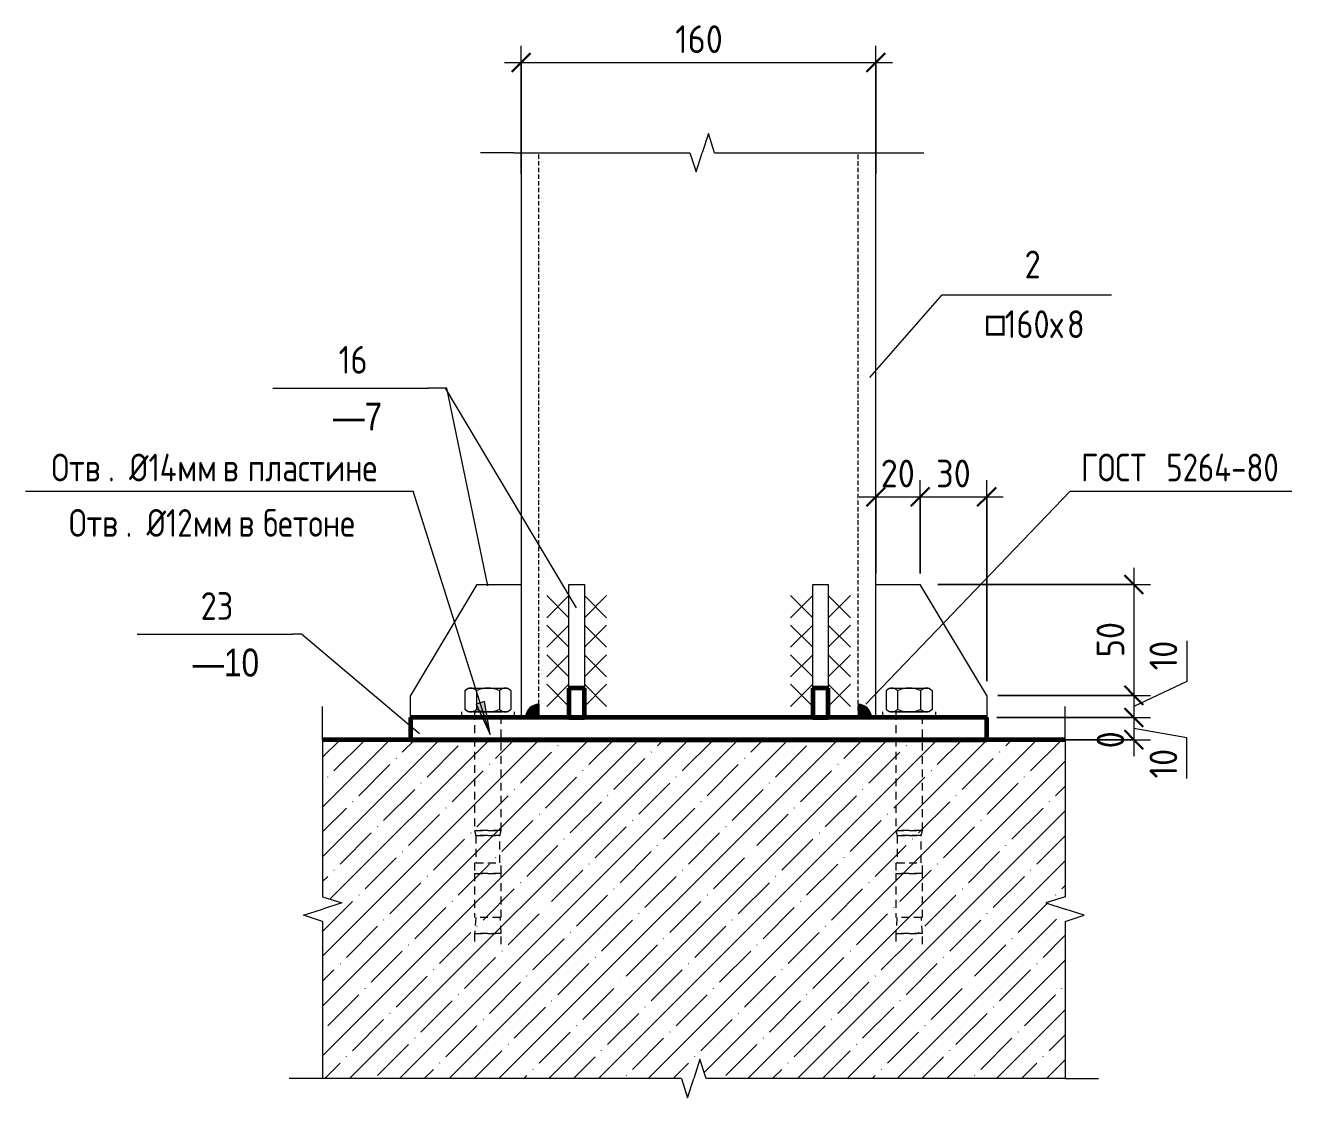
# Model space of a CAD drawing. Header units: millimetres. Extents: x 31824 to 62696, y -272 to 12632.
# Drawn here: x 56897 to 57468, y -272 to 212 of the extents above; entities that cross this region are included whole.
import ezdxf

# ---------------------------------------------------------------- set-up
doc = ezdxf.new("R2010")
doc.units = ezdxf.units.MM
doc.linetypes.add('01 Штриховая _2 мм_', pattern=[3, 2, -1])
doc.linetypes.add('01 Штриховая _4 мм_', pattern=[6, 3.5, -2.5])
for name, color, linetype, lineweight in [('AA_Dim', 7, 'Continuous', 9), ('AA_Dim-5', 7, 'Continuous', 9), ('AA_Linii', 7, 'Continuous', 9), ('AA_Oformlenie', 7, 'Continuous', 9), ('AA_Vinoska', 7, 'Continuous', 9), ('AF_Balki', 7, 'Continuous', 20), ('AF_Perekritie', 7, 'Continuous', 60), ('AF_Perekritie_Опалубка', 253, 'Continuous', 20), ('KR_Colonna_KG', 7, 'Continuous', 20), ('KR_Detal', 7, 'Continuous', 20)]:
    doc.layers.add(name, color=color, linetype=linetype, lineweight=lineweight)
doc.styles.add('GOST Common_1', font='GOST_Common.ttf', dxfattribs={"width": 0.85, "height": 12.5})
doc.styles.add('ISOCPEUR_4', font='isocpeur.TTF', dxfattribs={"width": 0.9, "height": 12.5})
doc.styles.add('ISOCPEUR_5', font='isocpeur.TTF', dxfattribs={"width": 0.85, "height": 12.5})
doc.styles.add('ISOCPEUR_7', font='isocpeur.TTF', dxfattribs={"width": 0.85, "height": 12.5})
doc.styles.add('Mipgost_2', font='mipgost.ttf', dxfattribs={"width": 0.85, "height": 12.5})
doc.dimstyles.new('00_Точн_3_знака__прозр_', dxfattribs={"dimscale": 304.8, "dimtxt": 12.534437, "dimasz": 0.027887, "dimexe": 0.024606, "dimexo": 0.016404, "dimgap": 0.00164, "dimtad": 1, "dimdec": 3, "dimrnd": 0.001, "dimdsep": 46, "dimtxsty": 'ISOCPEUR_4', "dimblk1": 'OBLIQUE', "dimblk2": 'OBLIQUE', "dimsah": 1, "dimcen": 0.09, "dimdle": 0.024606, "dimazin": 0, "dimtfac": 1, "dimtdec": 4, "dimtix": 1, "dimtmove": 0, "dimatfit": 3, "dimfxl": 1, "dimtvp": 1, "dimtolj": 1, "dimtzin": 0, "dimlwd": 18, "dimlwe": 18, "dimarcsym": 2})
doc.dimstyles.new('00_Точн_3_знака__прозр__3', dxfattribs={"dimscale": 304.8, "dimtxt": 12.534437, "dimasz": 0.027887, "dimexe": 0.024606, "dimexo": 0.016404, "dimgap": 0.00164, "dimtad": 1, "dimdec": 3, "dimrnd": 0.001, "dimdsep": 46, "dimtxsty": 'ISOCPEUR_4', "dimblk1": 'OBLIQUE', "dimblk2": 'OBLIQUE', "dimsah": 1, "dimcen": 0.09, "dimdle": 0.024606, "dimazin": 0, "dimtfac": 1, "dimtdec": 4, "dimtix": 1, "dimtmove": 1, "dimatfit": 3, "dimfxl": 1, "dimtvp": 1, "dimtolj": 1, "dimtzin": 0, "dimlwd": 18, "dimlwe": 18, "dimarcsym": 2})

# ---------------------------------------------------------------- blocks, each defined once
blk = doc.blocks.new('354_Прокат Лист _НесКаркас_РабПлоск_ - 354_Прокат Лист _НесКаркас_РабПлоск_-3861794-КМ_а-а')
at = {"layer": 'AF_Balki', "lineweight": 60}
for p, q in [((4655.4, -100), (4655.4, -110)), ((4915.4, -100), (4655.4, -100)), ((4915.4, -110), (4915.4, -100)), ((4655.4, -110), (4915.4, -110))]:
    blk.add_line(p, q, dxfattribs=at)
blk = doc.blocks.new('354_Прокат Лист _НесКаркас_РабПлоск_ - 354_Прокат Лист _НесКаркас_РабПлоск_-3862465-КМ_а-а')
at = {"layer": 'AF_Balki'}
for p, q in [((4836.9, -86.77), (4836.9, -40)), ((4836.9, -40), (4843.9, -40)), ((4843.9, -40), (4843.9, -86.77))]:
    blk.add_line(p, q, dxfattribs=at)
at = {"layer": 'AF_Balki', "lineweight": 60}
for p, q in [((4843.9, -86.77), (4836.9, -86.77)), ((4836.9, -86.77), (4836.9, -100)), ((4843.9, -100), (4843.9, -86.77)), ((4836.9, -100), (4843.9, -100))]:
    blk.add_line(p, q, dxfattribs=at)
blk = doc.blocks.new('354_Прокат Лист _НесКаркас_РабПлоск_ - 354_Прокат Лист _НесКаркас_РабПлоск_-3862386-КМ_а-а')
at = {"layer": 'AF_Balki'}
for p, q in [((4726.9, -86.77), (4726.9, -40)), ((4726.9, -40), (4733.9, -40)), ((4733.9, -40), (4733.9, -86.77))]:
    blk.add_line(p, q, dxfattribs=at)
at = {"layer": 'AF_Balki', "lineweight": 60}
for p, q in [((4733.9, -86.77), (4726.9, -86.77)), ((4726.9, -86.77), (4726.9, -100)), ((4733.9, -100), (4733.9, -86.77)), ((4726.9, -100), (4733.9, -100))]:
    blk.add_line(p, q, dxfattribs=at)
blk = doc.blocks.new('354_Прокат Лист _НесКаркас_РабПлоск_ - 354_Прокат Лист _НесКаркас_РабПлоск_-V43-КМ_а-а')
at = {"layer": 'AF_Balki'}
for p, q in [((4865.4, -100), (4865.4, -40)), ((4865.4, -40), (4885.4, -40)), ((4915.4, -90), (4885.4, -40)), ((4915.4, -90), (4915.4, -100)), ((4874.4, -100), (4865.4, -100)), ((4915.4, -100), (4886.39, -100))]:
    blk.add_line(p, q, dxfattribs=at)
blk = doc.blocks.new('354_Прокат Лист _НесКаркас_РабПлоск_ - 354_Прокат Лист _НесКаркас_РабПлоск_-V44-КМ_а-а')
at = {"layer": 'AF_Balki'}
for p, q in [((4685.4, -40), (4655.4, -90)), ((4685.4, -40), (4705.4, -40)), ((4705.4, -40), (4705.4, -100)), ((4655.4, -100), (4655.4, -90)), ((4684.4, -100), (4655.4, -100)), ((4705.4, -100), (4696.39, -100))]:
    blk.add_line(p, q, dxfattribs=at)
blk = doc.blocks.new('354_Шайба_ГОСТ 11371-78_СоедНесК_РабПлоск_ - Шайба_ГОСТ 11371-78-4043525-КМ_а-а')
at = {"layer": 'KR_Detal'}
for p, q in [((4868.4, -97.5), (4868.4, -100)), ((4873.85, -97.5), (4880.4, -97.5)), ((4880.4, -100), (4873.85, -100)), ((4880.4, -97.5), (4886.94, -97.5)), ((4886.94, -100), (4880.4, -100)), ((4892.4, -100), (4892.4, -97.5))]:
    blk.add_line(p, q, dxfattribs=at)
blk = doc.blocks.new('354_Анкер клиновой _СоедНесК_РабПлоск_ - M12x120_20-4043259-КМ_а-а')
at = {"layer": 'KR_Detal'}
for p, q in [((4870, -87.88), (4870, -96.32)), ((4870.23, -87.69), (4871.4, -86.7)), ((4871.4, -86.7), (4872.6, -86.7)), ((4872.7, -86.7), (4880.4, -86.7)), ((4875.2, -87.88), (4875.2, -96.32)), ((4880.4, -86.7), (4888.09, -86.7)), ((4885.59, -87.88), (4885.59, -96.32)), ((4888.19, -86.7), (4889.4, -86.7)), ((4889.4, -86.7), (4890.56, -87.69)), ((4890.79, -87.88), (4890.79, -96.32)), ((4871.4, -97.5), (4870.23, -96.51)), ((4890.56, -96.51), (4889.4, -97.5)), ((4872.6, -97.5), (4871.4, -97.5)), ((4880.4, -97.5), (4872.7, -97.5)), ((4888.09, -97.5), (4880.4, -97.5)), ((4889.4, -97.5), (4888.19, -97.5))]:
    blk.add_line(p, q, dxfattribs=at)
at = {"layer": 'KR_Detal', "linetype": '01 Штриховая _4 мм_', "lineweight": 9}
for p, q in [((4874.4, -97.5), (4874.4, -150.9)), ((4886.4, -150.9), (4886.4, -97.5)), ((4874.4, -150.9), (4875, -153.3)), ((4880.4, -150.9), (4874.49, -150.9)), ((4874.49, -150.9), (4880.4, -150.9)), ((4875, -153.3), (4875, -165.5)), ((4880.4, -153.3), (4875.08, -153.3)), ((4875.08, -153.3), (4880.4, -153.3)), ((4880.4, -150.9), (4886.3, -150.9)), ((4886.3, -150.9), (4880.4, -150.9)), ((4880.4, -153.3), (4885.71, -153.3)), ((4885.06, -153.3), (4880.4, -153.3)), ((4885.71, -153.3), (4885.07, -153.3)), ((4885.8, -153.3), (4886.4, -150.9)), ((4885.8, -165.5), (4885.8, -153.3)), ((4874.4, -165.5), (4874.4, -170.3)), ((4874.9, -165.5), (4880.4, -165.5)), ((4880.4, -165.5), (4885.89, -165.5)), ((4886.4, -170.3), (4886.4, -165.5)), ((4874.4, -170.3), (4874.4, -190.3)), ((4874.4, -170.3), (4880.4, -170.3)), ((4880.4, -170.3), (4874.4, -170.3)), ((4880.4, -170.3), (4886.4, -170.3)), ((4886.4, -170.3), (4880.4, -170.3)), ((4886.4, -190.3), (4886.4, -170.3)), ((4874.87, -190.3), (4874.4, -197.5)), ((4880.4, -190.3), (4874.78, -190.3)), ((4886.01, -190.3), (4880.4, -190.3)), ((4886.4, -197.5), (4885.92, -190.3)), ((4874.4, -197.5), (4874.4, -202.3)), ((4880.4, -197.5), (4874.49, -197.5)), ((4874.49, -197.5), (4880.4, -197.5)), ((4880.4, -197.5), (4886.3, -197.5)), ((4886.3, -197.5), (4880.4, -197.5)), ((4886.4, -202.3), (4886.4, -197.5)), ((4880.4, -202.3), (4880.4, -202.3)), ((4880.4, -202.3), (4880.4, -202.3))]:
    blk.add_line(p, q, dxfattribs=at)
at = {"layer": 'KR_Detal'}
for points in [[(4872.6, -86.7), (4872.15, -86.7), (4871.26, -86.9), (4870.41, -87.49), (4870, -87.88)], [(4875.2, -87.88), (4874.79, -87.49), (4873.94, -86.9), (4873.06, -86.7), (4872.6, -86.7)], [(4880.4, -86.7), (4879.49, -86.7), (4877.71, -86.9), (4876.02, -87.49), (4875.2, -87.88)], [(4885.59, -87.88), (4884.77, -87.49), (4883.08, -86.9), (4881.3, -86.7), (4880.4, -86.7)], [(4888.19, -86.7), (4887.73, -86.7), (4886.85, -86.9), (4886, -87.49), (4885.59, -87.88)], [(4890.79, -87.88), (4890.38, -87.49), (4889.53, -86.9), (4888.64, -86.7), (4888.19, -86.7)], [(4870, -96.32), (4870.41, -96.71), (4871.26, -97.3), (4872.15, -97.5), (4872.6, -97.5)], [(4872.6, -97.5), (4873.06, -97.5), (4873.94, -97.3), (4874.79, -96.71), (4875.2, -96.32)], [(4875.2, -96.32), (4876.02, -96.71), (4877.71, -97.3), (4879.49, -97.5), (4880.4, -97.5)], [(4880.4, -97.5), (4881.3, -97.5), (4883.08, -97.3), (4884.77, -96.71), (4885.59, -96.32)], [(4885.59, -96.32), (4886, -96.71), (4886.85, -97.3), (4887.73, -97.5), (4888.19, -97.5)], [(4888.19, -97.5), (4888.64, -97.5), (4889.53, -97.3), (4890.38, -96.71), (4890.79, -96.32)]]:
    blk.add_open_spline(points, degree=3, dxfattribs=at)
blk = doc.blocks.new('354_Анкер клиновой _СоедНесК_РабПлоск_ - M12x120_20-V45-КМ_а-а')
at = {"layer": 'KR_Detal'}
for p, q in [((4680, -87.88), (4680, -96.32)), ((4680.23, -87.69), (4681.4, -86.7)), ((4681.4, -86.7), (4682.6, -86.7)), ((4682.7, -86.7), (4690.4, -86.7)), ((4685.2, -87.88), (4685.2, -96.32)), ((4690.4, -86.7), (4698.09, -86.7)), ((4695.59, -87.88), (4695.59, -96.32)), ((4698.19, -86.7), (4699.4, -86.7)), ((4699.4, -86.7), (4700.56, -87.69)), ((4700.79, -87.88), (4700.79, -96.32)), ((4681.4, -97.5), (4680.23, -96.51)), ((4700.56, -96.51), (4699.4, -97.5)), ((4682.6, -97.5), (4681.4, -97.5)), ((4688.02, -97.5), (4682.7, -97.5)), ((4690.4, -97.5), (4688.07, -97.5)), ((4698.09, -97.5), (4690.4, -97.5)), ((4699.4, -97.5), (4698.19, -97.5))]:
    blk.add_line(p, q, dxfattribs=at)
at = {"layer": 'KR_Detal', "linetype": '01 Штриховая _4 мм_', "lineweight": 9}
for p, q in [((4684.4, -97.5), (4684.4, -150.9)), ((4696.4, -150.9), (4696.4, -97.5)), ((4684.4, -150.9), (4685, -153.3)), ((4690.4, -150.9), (4684.49, -150.9)), ((4684.49, -150.9), (4690.4, -150.9)), ((4685, -153.3), (4685, -165.5)), ((4690.4, -153.3), (4685.08, -153.3)), ((4685.08, -153.3), (4690.4, -153.3)), ((4690.4, -150.9), (4696.3, -150.9)), ((4696.3, -150.9), (4690.4, -150.9)), ((4690.4, -153.3), (4695.71, -153.3)), ((4695.71, -153.3), (4690.4, -153.3)), ((4695.8, -153.3), (4696.4, -150.9)), ((4695.8, -165.5), (4695.8, -153.3)), ((4684.4, -165.5), (4684.4, -170.3)), ((4684.9, -165.5), (4690.4, -165.5)), ((4690.4, -165.5), (4695.89, -165.5)), ((4696.4, -170.3), (4696.4, -165.5)), ((4684.4, -170.3), (4684.4, -190.3)), ((4684.4, -170.3), (4690.4, -170.3)), ((4690.4, -170.3), (4684.4, -170.3)), ((4690.4, -170.3), (4696.4, -170.3)), ((4696.4, -170.3), (4690.4, -170.3)), ((4696.4, -190.3), (4696.4, -170.3)), ((4684.87, -190.3), (4684.4, -197.5)), ((4690.4, -190.3), (4684.78, -190.3)), ((4696.01, -190.3), (4690.4, -190.3)), ((4696.4, -197.5), (4695.92, -190.3)), ((4684.4, -197.5), (4684.4, -202.3)), ((4690.4, -197.5), (4684.49, -197.5)), ((4684.49, -197.5), (4690.4, -197.5)), ((4690.4, -197.5), (4696.3, -197.5)), ((4696.3, -197.5), (4690.4, -197.5)), ((4696.4, -202.3), (4696.4, -197.5)), ((4690.4, -202.3), (4690.4, -202.3)), ((4690.4, -202.3), (4690.4, -202.3))]:
    blk.add_line(p, q, dxfattribs=at)
at = {"layer": 'KR_Detal'}
for points in [[(4682.6, -86.7), (4682.15, -86.7), (4681.26, -86.9), (4680.41, -87.49), (4680, -87.88)], [(4685.2, -87.88), (4684.79, -87.49), (4683.94, -86.9), (4683.06, -86.7), (4682.6, -86.7)], [(4690.4, -86.7), (4689.49, -86.7), (4687.71, -86.9), (4686.02, -87.49), (4685.2, -87.88)], [(4695.59, -87.88), (4694.77, -87.49), (4693.08, -86.9), (4691.3, -86.7), (4690.4, -86.7)], [(4698.19, -86.7), (4697.73, -86.7), (4696.85, -86.9), (4696, -87.49), (4695.59, -87.88)], [(4700.79, -87.88), (4700.38, -87.49), (4699.53, -86.9), (4698.64, -86.7), (4698.19, -86.7)], [(4680, -96.32), (4680.41, -96.71), (4681.26, -97.3), (4682.15, -97.5), (4682.6, -97.5)], [(4682.6, -97.5), (4683.06, -97.5), (4683.94, -97.3), (4684.79, -96.71), (4685.2, -96.32)], [(4685.2, -96.32), (4686.02, -96.71), (4687.71, -97.3), (4689.49, -97.5), (4690.4, -97.5)], [(4690.4, -97.5), (4691.3, -97.5), (4693.08, -97.3), (4694.77, -96.71), (4695.59, -96.32)], [(4695.59, -96.32), (4696, -96.71), (4696.85, -97.3), (4697.73, -97.5), (4698.19, -97.5)], [(4698.19, -97.5), (4698.64, -97.5), (4699.53, -97.3), (4700.38, -96.71), (4700.79, -96.32)]]:
    blk.add_open_spline(points, degree=3, dxfattribs=at)
blk = doc.blocks.new('011_ЛинияОбрыва _ЭлУзла_Линия_ - Тип 1-4045036-КМ_а-а')
at = {"layer": 'AA_Oformlenie'}
for p, q in [((4615.78, -110), (4615.78, -180.93)), ((4615.78, -192.06), (4615.78, -262.85))]:
    blk.add_line(p, q, dxfattribs=at)
blk = doc.blocks.new('011_ЛинияОбрыва _ЭлУзла_Линия_ - Тип 1-4045006-КМ_а-а')
at = {"layer": 'AA_Oformlenie'}
for p, q in [((4950.78, -110), (4950.78, -180.93)), ((4950.78, -192.06), (4950.78, -262.85))]:
    blk.add_line(p, q, dxfattribs=at)
blk = doc.blocks.new('011_ЛинияОбрыва _ЭлУзла_Линия_ - Тип 1-4046626-КМ_а-а')
at = {"layer": 'AA_Oformlenie'}
for p, q in [((4777.65, -262.85), (4615.78, -262.85)), ((4950.78, -262.85), (4788.78, -262.85))]:
    blk.add_line(p, q, dxfattribs=at)
blk = doc.blocks.new('011_ЛинияОбрыва _ЭлУзла_Линия_ - Тип 1-4045719-КМ_а-а')
at = {"layer": 'AA_Oformlenie'}
for p, q in [((4702.01, 154.84), (4781.51, 154.84)), ((4792.64, 154.84), (4872.01, 154.84))]:
    blk.add_line(p, q, dxfattribs=at)
blk = doc.blocks.new('Последовательность узлов - Сплошная 2мм М5-2304530-КМ_а-а')
at = {"layer": 'AA_Oformlenie'}
for p, q in [((4733.9, -40), (4733.9, -60)), ((4743.9, -45), (4733.9, -55)), ((4743.9, -55), (4733.9, -45)), ((4733.9, -53.33), (4733.9, -73.33)), ((4743.9, -58.33), (4733.9, -68.33)), ((4743.9, -68.33), (4733.9, -58.33)), ((4733.9, -66.67), (4733.9, -86.67)), ((4743.9, -71.67), (4733.9, -81.67)), ((4743.9, -81.67), (4733.9, -71.67)), ((4733.9, -80), (4733.9, -100)), ((4743.9, -85), (4733.9, -95)), ((4743.9, -95), (4733.9, -85))]:
    blk.add_line(p, q, dxfattribs=at)
blk = doc.blocks.new('DIMBLOCK76-КМ_а-а')
at = {"layer": 'AA_Dim-5', "lineweight": 18}
for p, q in [((57120.24, 145.23), (57120.24, 203.03)), ((57280.24, 145.23), (57280.24, 203.03)), ((57112.74, 195.53), (57287.74, 195.53)), ((57120.24, 195.53), (57120.24, 145.23)), ((57280.24, 195.53), (57280.24, 145.23))]:
    blk.add_line(p, q, dxfattribs=at)
at = {"layer": 'AA_Dim-5', "lineweight": 30}
for p, q in [((57120.24, 195.53), (57115.99, 191.28)), ((57120.24, 195.53), (57124.49, 199.78)), ((57280.24, 195.53), (57275.99, 191.28)), ((57280.24, 195.53), (57284.49, 199.78))]:
    blk.add_line(p, q, dxfattribs=at)
at = {"layer": 'AA_Dim-5', "color": 0, "lineweight": 18, "insert": (57189.71, 212.31), "char_height": 12.5, "width": 25.2581, "attachment_point": 1, "line_spacing_factor": 1.135194, "style": 'ISOCPEUR_4'}
blk.add_mtext('160', dxfattribs=at)
blk = doc.blocks.new('_Oblique')
at = {"color": 0, "linetype": 'ByBlock', "lineweight": -2}
blk.add_line((-0.5, -0.5), (0.5, 0.5), dxfattribs=at)
blk = doc.blocks.new('DIMBLOCK77-КМ_а-а')
at = {"layer": 'AA_Dim-5', "lineweight": 18}
for p, q in [((57280.24, -35), (57280.24, 7.05)), ((57300.24, -35), (57300.24, 7.05)), ((57272.74, -0.45), (57300.24, -0.45)), ((57280.24, -0.45), (57280.24, -35)), ((57300.24, -0.45), (57300.24, -35))]:
    blk.add_line(p, q, dxfattribs=at)
at = {"layer": 'AA_Dim-5', "lineweight": 30}
for p, q in [((57280.24, -0.45), (57284.49, 3.8)), ((57300.24, -0.45), (57304.49, 3.8)), ((57280.24, -0.45), (57275.99, -4.7)), ((57300.24, -0.45), (57295.99, -4.7))]:
    blk.add_line(p, q, dxfattribs=at)
at = {"layer": 'AA_Dim-5', "color": 0, "lineweight": 18, "insert": (57282.43, 16.34), "char_height": 12.5, "width": 18.7307, "attachment_point": 1, "line_spacing_factor": 1.135194, "style": 'ISOCPEUR_4'}
blk.add_mtext('20', dxfattribs=at)
blk = doc.blocks.new('DIMBLOCK78-КМ_а-а')
at = {"layer": 'AA_Dim-5', "lineweight": 18}
for p, q in [((57300.24, -35), (57300.24, 7.05)), ((57330.24, -83.64), (57330.24, 7.05)), ((57300.24, -0.45), (57337.74, -0.45)), ((57300.24, -0.45), (57300.24, -35)), ((57330.24, -0.45), (57330.24, -83.64))]:
    blk.add_line(p, q, dxfattribs=at)
at = {"layer": 'AA_Dim-5', "lineweight": 30}
for p, q in [((57300.24, -0.45), (57304.49, 3.8)), ((57330.24, -0.45), (57334.49, 3.8)), ((57300.24, -0.45), (57295.99, -4.7)), ((57330.24, -0.45), (57325.99, -4.7))]:
    blk.add_line(p, q, dxfattribs=at)
at = {"layer": 'AA_Dim-5', "color": 0, "lineweight": 18, "insert": (57307.43, 16.34), "char_height": 12.5, "width": 18.7307, "attachment_point": 1, "line_spacing_factor": 1.135194, "style": 'ISOCPEUR_4'}
blk.add_mtext('30', dxfattribs=at)
blk = doc.blocks.new('DIMBLOCK79-КМ_а-а')
at = {"layer": 'AA_Dim-5', "lineweight": 18}
for p, q in [((57396.6, -32.5), (57396.6, -90)), ((57308.14, -40), (57404.1, -40)), ((57396.6, -40), (57308.14, -40)), ((57335.24, -90), (57404.1, -90)), ((57396.6, -90), (57335.24, -90))]:
    blk.add_line(p, q, dxfattribs=at)
at = {"layer": 'AA_Dim-5', "lineweight": 30}
for p, q in [((57396.6, -40), (57392.35, -35.75)), ((57396.6, -40), (57400.85, -44.25)), ((57396.6, -90), (57392.35, -85.75)), ((57396.6, -90), (57400.85, -94.25))]:
    blk.add_line(p, q, dxfattribs=at)
at = {"layer": 'AA_Dim-5', "color": 0, "lineweight": 18, "insert": (57379.81, -72.8), "char_height": 12.5, "width": 18.7307, "attachment_point": 1, "rotation": 90, "line_spacing_factor": 1.135194, "style": 'ISOCPEUR_4'}
blk.add_mtext('50', dxfattribs=at)
blk = doc.blocks.new('DIMBLOCK80-КМ_а-а')
at = {"layer": 'AA_Dim-5', "lineweight": 18}
for p, q in [((57420.47, -65.45), (57420.47, -83.69)), ((57420.47, -83.69), (57396.6, -95)), ((57335.24, -90), (57404.1, -90)), ((57396.6, -90), (57335.24, -90)), ((57396.6, -90), (57396.6, -100)), ((57334.84, -100), (57404.1, -100)), ((57396.6, -100), (57334.84, -100))]:
    blk.add_line(p, q, dxfattribs=at)
at = {"layer": 'AA_Dim-5', "lineweight": 30}
for p, q in [((57396.6, -90), (57392.35, -85.75)), ((57396.6, -90), (57400.85, -94.25)), ((57396.6, -100), (57392.35, -95.75)), ((57396.6, -100), (57400.85, -104.25))]:
    blk.add_line(p, q, dxfattribs=at)
at = {"layer": 'AA_Dim-5', "color": 0, "lineweight": 18, "insert": (57403.68, -78.69), "char_height": 12.5, "width": 15.8927, "attachment_point": 1, "rotation": 90, "line_spacing_factor": 1.135194, "style": 'ISOCPEUR_4'}
blk.add_mtext('10', dxfattribs=at)
blk = doc.blocks.new('DIMBLOCK81-КМ_а-а')
at = {"layer": 'AA_Dim-5', "lineweight": 30}
for p, q in [((57396.6, -100), (57392.35, -95.75)), ((57396.6, -100), (57400.85, -104.25)), ((57396.6, -110), (57392.35, -105.75)), ((57396.6, -110), (57400.85, -114.25))]:
    blk.add_line(p, q, dxfattribs=at)
at = {"layer": 'AA_Dim-5', "lineweight": 18}
for p, q in [((57334.84, -100), (57404.1, -100)), ((57396.6, -100), (57334.84, -100)), ((57396.6, -100), (57396.6, -110)), ((57420.47, -109.22), (57396.6, -105)), ((57335.24, -110), (57404.1, -110)), ((57396.6, -110), (57335.24, -110)), ((57420.47, -127.47), (57420.47, -109.22))]:
    blk.add_line(p, q, dxfattribs=at)
at = {"layer": 'AA_Dim-5', "color": 0, "lineweight": 18, "insert": (57403.68, -127.47), "char_height": 12.5, "width": 15.8927, "attachment_point": 1, "rotation": 90, "line_spacing_factor": 1.135194, "style": 'ISOCPEUR_4'}
blk.add_mtext('10', dxfattribs=at)
blk = doc.blocks.new('DIMBLOCK82-КМ_а-а')
at = {"layer": 'AA_Dim-5', "lineweight": 30}
for q in [(57392.35, -105.75), (57392.35, -105.75), (57400.85, -114.25), (57400.85, -114.25)]:
    blk.add_line((57396.6, -110), q, dxfattribs=at)
at = {"layer": 'AA_Dim-5', "lineweight": 18}
for p, q in [((57335.24, -110), (57404.1, -110)), ((57396.6, -110), (57335.24, -110)), ((57368.57, -110), (57404.1, -110)), ((57396.6, -110), (57368.57, -110)), ((57396.6, -110), (57396.6, -117.5))]:
    blk.add_line(p, q, dxfattribs=at)
at = {"layer": 'AA_Dim-5', "color": 0, "lineweight": 18, "insert": (57379.81, -113.9), "char_height": 12.5, "width": 9.3654, "attachment_point": 1, "rotation": 90, "line_spacing_factor": 1.135194, "style": 'ISOCPEUR_4'}
blk.add_mtext('\\fISOCPEUR|b0|i0|c204|p34|;\\W.9;0', dxfattribs=at)
blk = doc.blocks.new('010_Текст с выноской - Текст 2 строки-3030202-КМ_а-а')
at = {"layer": 'AA_Vinoska'}
blk.add_line((4952.99, 2.14), (5052.99, 2.14), dxfattribs=at)
blk = doc.blocks.new('043_М_Балки_Полка - Позиция_Наименование_дп14-4035921-КМ_а-а')
at = {"layer": 'AA_Vinoska'}
blk.add_line((4593.35, 48.67), (4663.35, 48.67), dxfattribs=at)
blk = doc.blocks.new('010_Текст с выноской - Текст 2 строки _стрелка_-4044641-КМ_а-а')
at = {"layer": 'AA_Vinoska'}
blk.add_line((4481.69, 2.14), (4656.69, 2.14), dxfattribs=at)
blk = doc.blocks.new('043_М_КолонныКМ - Позиция_Наименование_дп14-4036203-КМ_а-а')
at = {"layer": 'AA_Vinoska'}
blk.add_line((4901.7, 90.68), (4971.7, 90.68), dxfattribs=at)

msp = doc.modelspace()

# ---------------------------------------------------------------- hatches: boundary and pattern name
at = {"layer": 'AA_Oformlenie'}
for points in [[(57122.2678, -100.0007), (57128.2357, -100), (57128.2357, -94.0328), (57126.6911, -94.2362), (57125.2517, -94.8324), (57124.0158, -95.7808), (57123.0673, -97.0168), (57122.4711, -98.4561), (57122.2679, -100)], [(57278.2036, -100.0007), (57278.0003, -98.4561), (57277.4041, -97.0168), (57276.4556, -95.7808), (57275.2197, -94.8324), (57273.7803, -94.2362), (57272.2357, -94.0328), (57272.2357, -100.0007), (57278.0921, -100.0007)]]:
    msp.add_hatch(color=250, dxfattribs=at).paths.add_polyline_path(points)
at = {"layer": 'AA_Vinoska'}
msp.add_hatch(color=256, dxfattribs=at).paths.add_polyline_path([(57106.2819, -107.7137), (57103.64, -92.8167), (57099.8744, -94.0081)])
at = {"layer": 'AF_Perekritie', "lineweight": 9}
h = msp.add_hatch(dxfattribs=at)
h.set_pattern_fill('FP_5', color=256, style=0, pattern_type=2)
h.set_pattern_definition([(45, (57201.311, 1310), (-11.22532, 11.22532), []), (45, (57212.536, 1310), (-11.22532, 11.22532), [19.844, -3.969, 0.16764, -3.801])])
h.paths.add_polyline_path([(57203.6201, -262.8549), (57365.6209, -262.8549), (57365.6209, -192.0583), (57361.6956, -192.0583), (57361.6956, -186.4274), (57365.6209, -186.4274), (57356.9607, -183.6774), (57365.6209, -180.9274), (57365.6209, -110), (57030.6192, -110), (57030.6192, -180.9274), (57039.2795, -183.6774), (57030.6192, -186.4274), (57034.5445, -186.4274), (57034.5445, -192.0583), (57030.6192, -192.0583), (57030.6192, -262.8549), (57192.4892, -262.8549), (57192.4892, -258.9296), (57198.1201, -258.9296), (57198.1201, -262.8549), (57200.8701, -254.1946)])

# ---------------------------------------------------------------- linework, layer by layer
at = {"layer": 'AA_Linii', "linetype": '01 Штриховая _2 мм_', "lineweight": 20}
for p, q in [((57128.2357, -100), (57128.2357, 154.8388)), ((57272.2357, -97.0168), (57272.2357, 154.8388))]:
    msp.add_line(p, q, dxfattribs=at)
at = {"layer": 'AA_Linii'}
for p, q in [((57128.2357, -94.0328), (57128.2357, -100.0007)), ((57272.2357, -94.0328), (57272.2357, -100.0007)), ((57128.2357, -100.0007), (57122.2678, -100.0007)), ((57272.2357, -100.0007), (57278.2036, -100.0007))]:
    msp.add_line(p, q, dxfattribs=at)
for centre, start, end in [((57128.2357, -100.0007), 90, 180), ((57272.2357, -100.0007), 360, 90)]:
    msp.add_arc(centre, 5.9679, start, end, dxfattribs=at)
at = {"layer": 'AA_Vinoska'}
for p, q in [((57204.6665, 163.5038), (57201.8511, 154.8388)), ((57207.482, 154.8388), (57204.6665, 163.5038)), ((57116.8511, 154.8388), (57101.8511, 154.8388)), ((57196.3511, 154.8388), (57199.1011, 146.1786)), ((57199.1011, 146.1786), (57201.8511, 154.8388)), ((57286.8511, 154.8388), (57301.8511, 154.8388)), ((57277.5797, 53.459), (57310.1444, 90.6757)), ((57310.1444, 90.6757), (57316.5411, 90.6757)), ((57086.1109, 48.6671), (57078.1882, 48.6671)), ((57086.6477, 48.6671), (57078.1882, 48.6671)), ((57145.2357, -50.5513), (57086.1109, 48.6671)), ((57105.1404, -40.5528), (57086.6477, 48.6671)), ((57106.2819, -107.7137), (57071.5274, 2.1355)), ((57275.7432, -93.9636), (57367.8258, 2.1355)), ((57021.0996, -62.4086), (57017.0543, -62.4086)), ((57074.4139, -107.3865), (57021.0996, -62.4086)), ((57030.6192, -110), (57030.6192, -95)), ((57103.64, -92.8167), (57099.8744, -94.0081)), ((57099.8744, -94.0081), (57106.2819, -107.7137)), ((57106.2819, -107.7137), (57103.64, -92.8167)), ((57365.6209, -110), (57365.6209, -95)), ((57030.6192, -180.9274), (57039.2795, -183.6774)), ((57365.6209, -180.9274), (57356.9607, -183.6774)), ((57021.9542, -189.2429), (57030.6192, -186.4274)), ((57039.2795, -183.6774), (57030.6192, -186.4274)), ((57356.9607, -183.6774), (57365.6209, -186.4274)), ((57374.2859, -189.2429), (57365.6209, -186.4274)), ((57030.6192, -192.0583), (57021.9542, -189.2429)), ((57365.6209, -192.0583), (57374.2859, -189.2429)), ((57200.8701, -254.1946), (57198.1201, -262.8549)), ((57203.6201, -262.8549), (57200.8701, -254.1946)), ((57030.6192, -262.8549), (57015.6192, -262.8549)), ((57192.4892, -262.8549), (57195.3046, -271.5199)), ((57195.3046, -271.5199), (57198.1201, -262.8549)), ((57365.6209, -262.8549), (57380.6209, -262.8549))]:
    msp.add_line(p, q, dxfattribs=at)
at = {"layer": 'AF_Perekritie_Опалубка', "lineweight": 60}
msp.add_line((57365.6209, -110), (57030.6192, -110), dxfattribs=at)
at = {"layer": 'KR_Colonna_KG'}
for p, q in [((57120.2357, 154.8388), (57120.2357, -100)), ((57280.2357, -100), (57280.2357, 154.8388)), ((57120.7598, -100), (57120.2357, -100)), ((57136.2357, -100), (57120.7809, -100)), ((57264.2357, -100), (57136.2357, -100)), ((57280.2357, -100), (57264.2357, -100))]:
    msp.add_line(p, q, dxfattribs=at)

# ---------------------------------------------------------------- block references
at = {"layer": 'AA_Oformlenie'}
for name, p in [('011_ЛинияОбрыва _ЭлУзла_Линия_ - Тип 1-4045719-КМ_а-а', (52414.8404, 0)), ('Последовательность узлов - Сплошная 2мм М5-2304530-КМ_а-а', (52414.8404, 0)), ('Последовательность узлов - Сплошная 2мм М5-2304530-КМ_а-а', (52524.8404, 0)), ('011_ЛинияОбрыва _ЭлУзла_Линия_ - Тип 1-4045036-КМ_а-а', (52414.8404, 0)), ('011_ЛинияОбрыва _ЭлУзла_Линия_ - Тип 1-4045006-КМ_а-а', (52414.8404, 0)), ('011_ЛинияОбрыва _ЭлУзла_Линия_ - Тип 1-4046626-КМ_а-а', (52414.8404, 0))]:
    msp.add_blockref(name, p, dxfattribs=at)
at = {"layer": 'AA_Oformlenie', "rotation": 180}
for p in [(61875.631, -140), (61985.631, -140)]:
    msp.add_blockref('Последовательность узлов - Сплошная 2мм М5-2304530-КМ_а-а', p, dxfattribs=at)
at = {"layer": 'AA_Vinoska'}
for name, p in [('043_М_КолонныКМ - Позиция_Наименование_дп14-4036203-КМ_а-а', (52414.8404, 0)), ('043_М_Балки_Полка - Позиция_Наименование_дп14-4035921-КМ_а-а', (52414.8404, 0)), ('010_Текст с выноской - Текст 2 строки _стрелка_-4044641-КМ_а-а', (52414.8404, 0)), ('010_Текст с выноской - Текст 2 строки-3030202-КМ_а-а', (52414.8404, 0)), ('043_М_Балки_Полка - Позиция_Наименование_дп14-4035921-КМ_а-а', (52353.7066, -111.0757))]:
    msp.add_blockref(name, p, dxfattribs=at)
at = {"layer": 'AF_Balki'}
for name in ['354_Прокат Лист _НесКаркас_РабПлоск_ - 354_Прокат Лист _НесКаркас_РабПлоск_-V44-КМ_а-а', '354_Прокат Лист _НесКаркас_РабПлоск_ - 354_Прокат Лист _НесКаркас_РабПлоск_-3862386-КМ_а-а', '354_Прокат Лист _НесКаркас_РабПлоск_ - 354_Прокат Лист _НесКаркас_РабПлоск_-3862465-КМ_а-а', '354_Прокат Лист _НесКаркас_РабПлоск_ - 354_Прокат Лист _НесКаркас_РабПлоск_-V43-КМ_а-а', '354_Прокат Лист _НесКаркас_РабПлоск_ - 354_Прокат Лист _НесКаркас_РабПлоск_-3861794-КМ_а-а']:
    msp.add_blockref(name, (52414.8404, 0), dxfattribs=at)
at = {"layer": 'KR_Detal', "linetype": '01 Штриховая _4 мм_', "lineweight": 9}
for name in ['354_Анкер клиновой _СоедНесК_РабПлоск_ - M12x120_20-V45-КМ_а-а', '354_Анкер клиновой _СоедНесК_РабПлоск_ - M12x120_20-4043259-КМ_а-а']:
    msp.add_blockref(name, (52414.8404, 0), dxfattribs=at)
at = {"layer": 'KR_Detal'}
for p in [(52224.8404, 0), (52414.8404, 0)]:
    msp.add_blockref('354_Шайба_ГОСТ 11371-78_СоедНесК_РабПлоск_ - Шайба_ГОСТ 11371-78-4043525-КМ_а-а', p, dxfattribs=at)

# ---------------------------------------------------------------- texts
at = {"layer": 'AA_Vinoska', "char_height": 12.5, "attachment_point": 1}
for s, insert, width, style in [('\\fISOCPEUR|b0|i0|c204|p34|;\\W.85;2', (57347.3525, 110.6691), 9.199364, 'ISOCPEUR_5'), ('\\fISOCPEUR|b0|i0|c130|p34|;\\W.85;□', (57328.7588, 83.7209), 11.584384, 'ISOCPEUR_7'), ('160', (57338.3169, 83.7209), 24.872355, 'ISOCPEUR_5'), ('\\fISOCPEUR|b0|i0|c204|p34|;\\W.85;8', (57366.4288, 83.7209), 9.199364, 'ISOCPEUR_5'), ('\\fISOCPEUR|b0|i0|c204|p34|;\\W.85;х', (57358.8386, 83.7209), 9.199364, 'ISOCPEUR_5'), ('16', (57037.8862, 67.6347), 15.672991, 'ISOCPEUR_5'), ('—7', (57035.3574, 42.1179), 21.8059, 'Mipgost_2'), ('Отв', (56908.315, 19.0471), 31.005264, 'GOST Common_1'), ('. Ø14', (56933.8969, 19.0471), 37.819608, 'GOST Common_1'), ('\\fGOST Common|b0|i0|c204|p34|;\\W.85; ', (56981.9684, 19.0471), 4.429323, 'GOST Common_1'), ('\\fGOST Common|b0|i0|c204|p34|;\\W.85; ', (56993.2132, 19.0471), 4.429323, 'GOST Common_1'), ('ГОСТ', (57372.7559, 19.0471), 38.841759, 'GOST Common_1'), (' 5264-80', (57404.8036, 19.0471), 69.847023, 'GOST Common_1'), ('мм', (56965.1012, 19.0471), 20.443031, 'GOST Common_1'), ('\\fGOST Common|b0|i0|c204|p34|;\\W.85;в', (56985.623, 19.0471), 9.199364, 'GOST Common_1'), ('пластине', (56996.8678, 19.0471), 75.639216, 'GOST Common_1'), ('Отв', (56916.1988, -5.9529), 31.005264, 'GOST Common_1'), ('. Ø12', (56941.7807, -5.9529), 36.797456, 'GOST Common_1'), ('мм', (56972.1416, -5.9529), 20.443031, 'GOST Common_1'), ('\\fGOST Common|b0|i0|c204|p34|;\\W.85; ', (56989.0088, -5.9529), 4.429323, 'GOST Common_1'), ('\\fGOST Common|b0|i0|c204|p34|;\\W.85;в', (56992.6634, -5.9529), 9.199364, 'GOST Common_1'), ('\\fGOST Common|b0|i0|c204|p34|;\\W.85; ', (57000.2536, -5.9529), 4.429323, 'GOST Common_1'), ('бетоне', (57003.9082, -5.9529), 57.581205, 'GOST Common_1'), ('23', (56975.6261, -43.441), 18.398728, 'ISOCPEUR_5'), ('—10', (56971.9711, -68.9578), 27.257375, 'Mipgost_2')]:
    msp.add_mtext(s, dxfattribs=dict(at, insert=insert, width=width, style=style))

# ---------------------------------------------------------------- dimensions: what is measured, and where the dimension line sits
at = {"layer": 'AA_Dim', "lineweight": 18}
for base, p1, p2, override, picture, middle in [((57280.2357, 195.5273), (57120.2357, 140.2332), (57280.2357, 140.2332), {"dimpost": '<>', "dimfxl": 160}, 'DIMBLOCK76-КМ_а-а', (57200.2357, 202.2773)), ((57300.2357, -0.4472), (57280.2357, -40), (57300.2357, -40), {"dimpost": '<>', "dimfxl": 20}, 'DIMBLOCK77-КМ_а-а', (57290.2357, 6.3028)), ((57330.2357, -0.4472), (57300.2357, -40), (57330.2357, -88.6363), {"dimpost": '<>', "dimfxl": 57.144467}, 'DIMBLOCK78-КМ_а-а', (57315.2357, 6.3028)), ((57363.57222, -110), (57330.2357, -110), (57363.57222, -110), {"dimpost": '<>', "dimfxl": 33.336523}, 'DIMBLOCK82-КМ_а-а', (57346.90396, -103.25))]:
    dim = msp.add_linear_dim(base=base, p1=p1, p2=p2, dimstyle='00_Точн_3_знака__прозр_', override=override, dxfattribs=at)
    dim.commit()
    dim.dimension.update_dxf_attribs({"geometry": picture, "text_midpoint": middle})
dim = msp.add_linear_dim(base=(57396.5957, -90), p1=(57303.1415, -40), p2=(57330.2357, -90), angle=90, dimstyle='00_Точн_3_знака__прозр_', override={"dimpost": '<>', "dimfxl": 56.869131}, dxfattribs=at)
dim.commit()
dim.dimension.update_dxf_attribs({"geometry": 'DIMBLOCK79-КМ_а-а', "text_midpoint": (57389.8457, -65)})
for base, p1, p2, picture, middle in [((57396.5957, -100), (57330.2357, -90), (57329.8405, -100), 'DIMBLOCK80-КМ_а-а', (57412.0158, -70.7473)), ((57396.5957, -110), (57329.8405, -100), (57330.2357, -110), 'DIMBLOCK81-КМ_а-а', (57412.0158, -119.5197))]:
    dim = msp.add_linear_dim(base=base, p1=p1, p2=p2, angle=90, dimstyle='00_Точн_3_знака__прозр__3', override={"dimpost": '<>', "dimfxl": 10.007806}, dxfattribs=at)
    dim.commit()
    dim.dimension.update_dxf_attribs({"geometry": picture, "text_midpoint": middle, "dimtype": 160, "text_rotation": 90})

doc.saveas('drawing.dxf')
